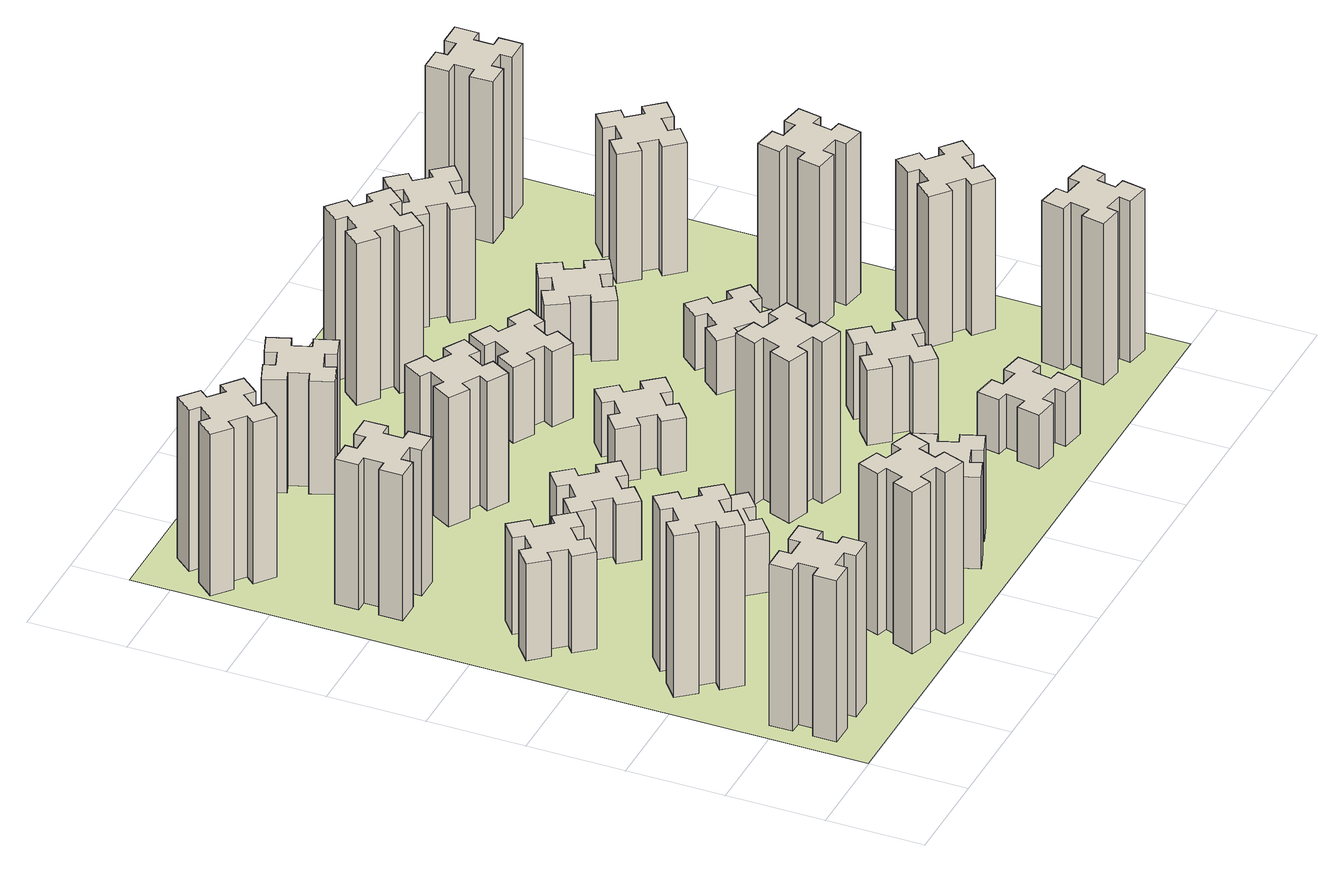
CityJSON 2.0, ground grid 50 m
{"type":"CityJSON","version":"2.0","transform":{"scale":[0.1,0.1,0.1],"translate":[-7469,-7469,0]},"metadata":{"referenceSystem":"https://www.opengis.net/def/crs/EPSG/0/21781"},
"CityObjects":{
"building1":{"type":"Building","attributes":{"class":"1000","function":"1000","usage":"1000","yearOfConstruction":2016,"roofType":"1000","measuredHeight":90,"storeysAboveGround":30,"storeysBelowGround":0},"geometry":[{"type":"Solid","lod":"1","boundaries":[[[[0,1,2,3,4,5,6,7,8,9,10,11,12,13,14,15,16,17,18,19]],[[17,16,20,21]],[[16,15,22,20]],[[15,14,23,22]],[[14,13,24,23]],[[13,12,25,24]],[[12,11,26,25]],[[11,10,27,26]],[[10,9,28,27]],[[9,8,29,28]],[[8,7,30,29]],[[7,6,31,30]],[[6,5,32,31]],[[5,4,33,32]],[[4,3,34,33]],[[3,2,35,34]],[[2,1,36,35]],[[1,0,37,36]],[[0,19,38,37]],[[19,18,39,38]],[[18,17,21,39]],[[24,25,26,27,28,29,30,31,32,33,34,35,36,37,38,39,21,20,22,23]]]]}]},
"building2":{"type":"Building","attributes":{"class":"1000","function":"1000","usage":"1000","yearOfConstruction":2016,"roofType":"1000","measuredHeight":90,"storeysAboveGround":30,"storeysBelowGround":0},"geometry":[{"type":"Solid","lod":"1","boundaries":[[[[40,41,42,43,44,45,46,47,48,49,50,51,52,53,54,55,56,57,58,59]],[[57,56,60,61]],[[56,55,62,60]],[[55,54,63,62]],[[54,53,64,63]],[[53,52,65,64]],[[52,51,66,65]],[[51,50,67,66]],[[50,49,68,67]],[[49,48,69,68]],[[48,47,70,69]],[[47,46,71,70]],[[46,45,72,71]],[[45,44,73,72]],[[44,43,74,73]],[[43,42,75,74]],[[42,41,76,75]],[[41,40,77,76]],[[40,59,78,77]],[[59,58,79,78]],[[58,57,61,79]],[[64,65,66,67,68,69,70,71,72,73,74,75,76,77,78,79,61,60,62,63]]]]}]},
"building3":{"type":"Building","attributes":{"class":"1000","function":"1000","usage":"1000","yearOfConstruction":2016,"roofType":"1000","measuredHeight":54,"storeysAboveGround":30,"storeysBelowGround":0},"geometry":[{"type":"Solid","lod":"1","boundaries":[[[[80,81,82,83,84,85,86,87,88,89,90,91,92,93,94,95,96,97,98,99]],[[97,96,100,101]],[[96,95,102,100]],[[95,94,103,102]],[[94,93,104,103]],[[93,92,105,104]],[[92,91,106,105]],[[91,90,107,106]],[[90,89,108,107]],[[89,88,109,108]],[[88,87,110,109]],[[87,86,111,110]],[[86,85,112,111]],[[85,84,113,112]],[[84,83,114,113]],[[83,82,115,114]],[[82,81,116,115]],[[81,80,117,116]],[[80,99,118,117]],[[99,98,119,118]],[[98,97,101,119]],[[104,105,106,107,108,109,110,111,112,113,114,115,116,117,118,119,101,100,102,103]]]]}]},
"building4":{"type":"Building","attributes":{"class":"1000","function":"1000","usage":"1000","yearOfConstruction":2016,"roofType":"1000","measuredHeight":81,"storeysAboveGround":30,"storeysBelowGround":0},"geometry":[{"type":"Solid","lod":"1","boundaries":[[[[120,121,122,123,124,125,126,127,128,129,130,131,132,133,134,135,136,137,138,139]],[[137,136,140,141]],[[136,135,142,140]],[[135,134,143,142]],[[134,133,144,143]],[[133,132,145,144]],[[132,131,146,145]],[[131,130,147,146]],[[130,129,148,147]],[[129,128,149,148]],[[128,127,150,149]],[[127,126,151,150]],[[126,125,152,151]],[[125,124,153,152]],[[124,123,154,153]],[[123,122,155,154]],[[122,121,156,155]],[[121,120,157,156]],[[120,139,158,157]],[[139,138,159,158]],[[138,137,141,159]],[[144,145,146,147,148,149,150,151,152,153,154,155,156,157,158,159,141,140,142,143]]]]}]},
"building5":{"type":"Building","attributes":{"class":"1000","function":"1000","usage":"1000","yearOfConstruction":2016,"roofType":"1000","measuredHeight":90,"storeysAboveGround":30,"storeysBelowGround":0},"geometry":[{"type":"Solid","lod":"1","boundaries":[[[[160,161,162,163,164,165,166,167,168,169,170,171,172,173,174,175,176,177,178,179]],[[177,176,180,181]],[[176,175,182,180]],[[175,174,183,182]],[[174,173,184,183]],[[173,172,185,184]],[[172,171,186,185]],[[171,170,187,186]],[[170,169,188,187]],[[169,168,189,188]],[[168,167,190,189]],[[167,166,191,190]],[[166,165,192,191]],[[165,164,193,192]],[[164,163,194,193]],[[163,162,195,194]],[[162,161,196,195]],[[161,160,197,196]],[[160,179,198,197]],[[179,178,199,198]],[[178,177,181,199]],[[184,185,186,187,188,189,190,191,192,193,194,195,196,197,198,199,181,180,182,183]]]]}]},
"building6":{"type":"Building","attributes":{"class":"1000","function":"1000","usage":"1000","yearOfConstruction":2016,"roofType":"1000","measuredHeight":90,"storeysAboveGround":30,"storeysBelowGround":0},"geometry":[{"type":"Solid","lod":"1","boundaries":[[[[200,201,202,203,204,205,206,207,208,209,210,211,212,213,214,215,216,217,218,219]],[[217,216,220,221]],[[216,215,222,220]],[[215,214,223,222]],[[214,213,224,223]],[[213,212,225,224]],[[212,211,226,225]],[[211,210,227,226]],[[210,209,228,227]],[[209,208,229,228]],[[208,207,230,229]],[[207,206,231,230]],[[206,205,232,231]],[[205,204,233,232]],[[204,203,234,233]],[[203,202,235,234]],[[202,201,236,235]],[[201,200,237,236]],[[200,219,238,237]],[[219,218,239,238]],[[218,217,221,239]],[[224,225,226,227,228,229,230,231,232,233,234,235,236,237,238,239,221,220,222,223]]]]}]},
"building7":{"type":"Building","attributes":{"class":"1000","function":"1000","usage":"1000","yearOfConstruction":2016,"roofType":"1000","measuredHeight":33,"storeysAboveGround":30,"storeysBelowGround":0},"geometry":[{"type":"Solid","lod":"1","boundaries":[[[[240,241,242,243,244,245,246,247,248,249,250,251,252,253,254,255,256,257,258,259]],[[257,256,260,261]],[[256,255,262,260]],[[255,254,263,262]],[[254,253,264,263]],[[253,252,265,264]],[[252,251,266,265]],[[251,250,267,266]],[[250,249,268,267]],[[249,248,269,268]],[[248,247,270,269]],[[247,246,271,270]],[[246,245,272,271]],[[245,244,273,272]],[[244,243,274,273]],[[243,242,275,274]],[[242,241,276,275]],[[241,240,277,276]],[[240,259,278,277]],[[259,258,279,278]],[[258,257,261,279]],[[264,265,266,267,268,269,270,271,272,273,274,275,276,277,278,279,261,260,262,263]]]]}]},
"building8":{"type":"Building","attributes":{"class":"1000","function":"1000","usage":"1000","yearOfConstruction":2016,"roofType":"1000","measuredHeight":33,"storeysAboveGround":30,"storeysBelowGround":0},"geometry":[{"type":"Solid","lod":"1","boundaries":[[[[280,281,282,283,284,285,286,287,288,289,290,291,292,293,294,295,296,297,298,299]],[[297,296,300,301]],[[296,295,302,300]],[[295,294,303,302]],[[294,293,304,303]],[[293,292,305,304]],[[292,291,306,305]],[[291,290,307,306]],[[290,289,308,307]],[[289,288,309,308]],[[288,287,310,309]],[[287,286,311,310]],[[286,285,312,311]],[[285,284,313,312]],[[284,283,314,313]],[[283,282,315,314]],[[282,281,316,315]],[[281,280,317,316]],[[280,299,318,317]],[[299,298,319,318]],[[298,297,301,319]],[[304,305,306,307,308,309,310,311,312,313,314,315,316,317,318,319,301,300,302,303]]]]}]},
"building9":{"type":"Building","attributes":{"class":"1000","function":"1000","usage":"1000","yearOfConstruction":2016,"roofType":"1000","measuredHeight":51,"storeysAboveGround":30,"storeysBelowGround":0},"geometry":[{"type":"Solid","lod":"1","boundaries":[[[[320,321,322,323,324,325,326,327,328,329,330,331,332,333,334,335,336,337,338,339]],[[337,336,340,341]],[[336,335,342,340]],[[335,334,343,342]],[[334,333,344,343]],[[333,332,345,344]],[[332,331,346,345]],[[331,330,347,346]],[[330,329,348,347]],[[329,328,349,348]],[[328,327,350,349]],[[327,326,351,350]],[[326,325,352,351]],[[325,324,353,352]],[[324,323,354,353]],[[323,322,355,354]],[[322,321,356,355]],[[321,320,357,356]],[[320,339,358,357]],[[339,338,359,358]],[[338,337,341,359]],[[344,345,346,347,348,349,350,351,352,353,354,355,356,357,358,359,341,340,342,343]]]]}]},
"building10":{"type":"Building","attributes":{"class":"1000","function":"1000","usage":"1000","yearOfConstruction":2016,"roofType":"1000","measuredHeight":72,"storeysAboveGround":30,"storeysBelowGround":0},"geometry":[{"type":"Solid","lod":"1","boundaries":[[[[360,361,362,363,364,365,366,367,368,369,370,371,372,373,374,375,376,377,378,379]],[[377,376,380,381]],[[376,375,382,380]],[[375,374,383,382]],[[374,373,384,383]],[[373,372,385,384]],[[372,371,386,385]],[[371,370,387,386]],[[370,369,388,387]],[[369,368,389,388]],[[368,367,390,389]],[[367,366,391,390]],[[366,365,392,391]],[[365,364,393,392]],[[364,363,394,393]],[[363,362,395,394]],[[362,361,396,395]],[[361,360,397,396]],[[360,379,398,397]],[[379,378,399,398]],[[378,377,381,399]],[[384,385,386,387,388,389,390,391,392,393,394,395,396,397,398,399,381,380,382,383]]]]}]},
"building11":{"type":"Building","attributes":{"class":"1000","function":"1000","usage":"1000","yearOfConstruction":2016,"roofType":"1000","measuredHeight":63,"storeysAboveGround":30,"storeysBelowGround":0},"geometry":[{"type":"Solid","lod":"1","boundaries":[[[[400,401,402,403,404,405,406,407,408,409,410,411,412,413,414,415,416,417,418,419]],[[417,416,420,421]],[[416,415,422,420]],[[415,414,423,422]],[[414,413,424,423]],[[413,412,425,424]],[[412,411,426,425]],[[411,410,427,426]],[[410,409,428,427]],[[409,408,429,428]],[[408,407,430,429]],[[407,406,431,430]],[[406,405,432,431]],[[405,404,433,432]],[[404,403,434,433]],[[403,402,435,434]],[[402,401,436,435]],[[401,400,437,436]],[[400,419,438,437]],[[419,418,439,438]],[[418,417,421,439]],[[424,425,426,427,428,429,430,431,432,433,434,435,436,437,438,439,421,420,422,423]]]]}]},
"building12":{"type":"Building","attributes":{"class":"1000","function":"1000","usage":"1000","yearOfConstruction":2016,"roofType":"1000","measuredHeight":90,"storeysAboveGround":30,"storeysBelowGround":0},"geometry":[{"type":"Solid","lod":"1","boundaries":[[[[440,441,442,443,444,445,446,447,448,449,450,451,452,453,454,455,456,457,458,459]],[[457,456,460,461]],[[456,455,462,460]],[[455,454,463,462]],[[454,453,464,463]],[[453,452,465,464]],[[452,451,466,465]],[[451,450,467,466]],[[450,449,468,467]],[[449,448,469,468]],[[448,447,470,469]],[[447,446,471,470]],[[446,445,472,471]],[[445,444,473,472]],[[444,443,474,473]],[[443,442,475,474]],[[442,441,476,475]],[[441,440,477,476]],[[440,459,478,477]],[[459,458,479,478]],[[458,457,461,479]],[[464,465,466,467,468,469,470,471,472,473,474,475,476,477,478,479,461,460,462,463]]]]}]},
"building13":{"type":"Building","attributes":{"class":"1000","function":"1000","usage":"1000","yearOfConstruction":2016,"roofType":"1000","measuredHeight":30,"storeysAboveGround":30,"storeysBelowGround":0},"geometry":[{"type":"Solid","lod":"1","boundaries":[[[[480,481,482,483,484,485,486,487,488,489,490,491,492,493,494,495,496,497,498,499]],[[497,496,500,501]],[[496,495,502,500]],[[495,494,503,502]],[[494,493,504,503]],[[493,492,505,504]],[[492,491,506,505]],[[491,490,507,506]],[[490,489,508,507]],[[489,488,509,508]],[[488,487,510,509]],[[487,486,511,510]],[[486,485,512,511]],[[485,484,513,512]],[[484,483,514,513]],[[483,482,515,514]],[[482,481,516,515]],[[481,480,517,516]],[[480,499,518,517]],[[499,498,519,518]],[[498,497,501,519]],[[504,505,506,507,508,509,510,511,512,513,514,515,516,517,518,519,501,500,502,503]]]]}]},
"building14":{"type":"Building","attributes":{"class":"1000","function":"1000","usage":"1000","yearOfConstruction":2016,"roofType":"1000","measuredHeight":42,"storeysAboveGround":30,"storeysBelowGround":0},"geometry":[{"type":"Solid","lod":"1","boundaries":[[[[520,521,522,523,524,525,526,527,528,529,530,531,532,533,534,535,536,537,538,539]],[[537,536,540,541]],[[536,535,542,540]],[[535,534,543,542]],[[534,533,544,543]],[[533,532,545,544]],[[532,531,546,545]],[[531,530,547,546]],[[530,529,548,547]],[[529,528,549,548]],[[528,527,550,549]],[[527,526,551,550]],[[526,525,552,551]],[[525,524,553,552]],[[524,523,554,553]],[[523,522,555,554]],[[522,521,556,555]],[[521,520,557,556]],[[520,539,558,557]],[[539,538,559,558]],[[538,537,541,559]],[[544,545,546,547,548,549,550,551,552,553,554,555,556,557,558,559,541,540,542,543]]]]}]},
"building15":{"type":"Building","attributes":{"class":"1000","function":"1000","usage":"1000","yearOfConstruction":2016,"roofType":"1000","measuredHeight":30,"storeysAboveGround":30,"storeysBelowGround":0},"geometry":[{"type":"Solid","lod":"1","boundaries":[[[[560,561,562,563,564,565,566,567,568,569,570,571,572,573,574,575,576,577,578,579]],[[577,576,580,581]],[[576,575,582,580]],[[575,574,583,582]],[[574,573,584,583]],[[573,572,585,584]],[[572,571,586,585]],[[571,570,587,586]],[[570,569,588,587]],[[569,568,589,588]],[[568,567,590,589]],[[567,566,591,590]],[[566,565,592,591]],[[565,564,593,592]],[[564,563,594,593]],[[563,562,595,594]],[[562,561,596,595]],[[561,560,597,596]],[[560,579,598,597]],[[579,578,599,598]],[[578,577,581,599]],[[584,585,586,587,588,589,590,591,592,593,594,595,596,597,598,599,581,580,582,583]]]]}]},
"building16":{"type":"Building","attributes":{"class":"1000","function":"1000","usage":"1000","yearOfConstruction":2016,"roofType":"1000","measuredHeight":42,"storeysAboveGround":30,"storeysBelowGround":0},"geometry":[{"type":"Solid","lod":"1","boundaries":[[[[600,601,602,603,604,605,606,607,608,609,610,611,612,613,614,615,616,617,618,619]],[[617,616,620,621]],[[616,615,622,620]],[[615,614,623,622]],[[614,613,624,623]],[[613,612,625,624]],[[612,611,626,625]],[[611,610,627,626]],[[610,609,628,627]],[[609,608,629,628]],[[608,607,630,629]],[[607,606,631,630]],[[606,605,632,631]],[[605,604,633,632]],[[604,603,634,633]],[[603,602,635,634]],[[602,601,636,635]],[[601,600,637,636]],[[600,619,638,637]],[[619,618,639,638]],[[618,617,621,639]],[[624,625,626,627,628,629,630,631,632,633,634,635,636,637,638,639,621,620,622,623]]]]}]},
"building17":{"type":"Building","attributes":{"class":"1000","function":"1000","usage":"1000","yearOfConstruction":2016,"roofType":"1000","measuredHeight":90,"storeysAboveGround":30,"storeysBelowGround":0},"geometry":[{"type":"Solid","lod":"1","boundaries":[[[[640,641,642,643,644,645,646,647,648,649,650,651,652,653,654,655,656,657,658,659]],[[657,656,660,661]],[[656,655,662,660]],[[655,654,663,662]],[[654,653,664,663]],[[653,652,665,664]],[[652,651,666,665]],[[651,650,667,666]],[[650,649,668,667]],[[649,648,669,668]],[[648,647,670,669]],[[647,646,671,670]],[[646,645,672,671]],[[645,644,673,672]],[[644,643,674,673]],[[643,642,675,674]],[[642,641,676,675]],[[641,640,677,676]],[[640,659,678,677]],[[659,658,679,678]],[[658,657,661,679]],[[664,665,666,667,668,669,670,671,672,673,674,675,676,677,678,679,661,660,662,663]]]]}]},
"building18":{"type":"Building","attributes":{"class":"1000","function":"1000","usage":"1000","yearOfConstruction":2016,"roofType":"1000","measuredHeight":30,"storeysAboveGround":30,"storeysBelowGround":0},"geometry":[{"type":"Solid","lod":"1","boundaries":[[[[680,681,682,683,684,685,686,687,688,689,690,691,692,693,694,695,696,697,698,699]],[[697,696,700,701]],[[696,695,702,700]],[[695,694,703,702]],[[694,693,704,703]],[[693,692,705,704]],[[692,691,706,705]],[[691,690,707,706]],[[690,689,708,707]],[[689,688,709,708]],[[688,687,710,709]],[[687,686,711,710]],[[686,685,712,711]],[[685,684,713,712]],[[684,683,714,713]],[[683,682,715,714]],[[682,681,716,715]],[[681,680,717,716]],[[680,699,718,717]],[[699,698,719,718]],[[698,697,701,719]],[[704,705,706,707,708,709,710,711,712,713,714,715,716,717,718,719,701,700,702,703]]]]}]},
"building19":{"type":"Building","attributes":{"class":"1000","function":"1000","usage":"1000","yearOfConstruction":2016,"roofType":"1000","measuredHeight":33,"storeysAboveGround":30,"storeysBelowGround":0},"geometry":[{"type":"Solid","lod":"1","boundaries":[[[[720,721,722,723,724,725,726,727,728,729,730,731,732,733,734,735,736,737,738,739]],[[737,736,740,741]],[[736,735,742,740]],[[735,734,743,742]],[[734,733,744,743]],[[733,732,745,744]],[[732,731,746,745]],[[731,730,747,746]],[[730,729,748,747]],[[729,728,749,748]],[[728,727,750,749]],[[727,726,751,750]],[[726,725,752,751]],[[725,724,753,752]],[[724,723,754,753]],[[723,722,755,754]],[[722,721,756,755]],[[721,720,757,756]],[[720,739,758,757]],[[739,738,759,758]],[[738,737,741,759]],[[744,745,746,747,748,749,750,751,752,753,754,755,756,757,758,759,741,740,742,743]]]]}]},
"building20":{"type":"Building","attributes":{"class":"1000","function":"1000","usage":"1000","yearOfConstruction":2016,"roofType":"1000","measuredHeight":90,"storeysAboveGround":30,"storeysBelowGround":0},"geometry":[{"type":"Solid","lod":"1","boundaries":[[[[760,761,762,763,764,765,766,767,768,769,770,771,772,773,774,775,776,777,778,779]],[[777,776,780,781]],[[776,775,782,780]],[[775,774,783,782]],[[774,773,784,783]],[[773,772,785,784]],[[772,771,786,785]],[[771,770,787,786]],[[770,769,788,787]],[[769,768,789,788]],[[768,767,790,789]],[[767,766,791,790]],[[766,765,792,791]],[[765,764,793,792]],[[764,763,794,793]],[[763,762,795,794]],[[762,761,796,795]],[[761,760,797,796]],[[760,779,798,797]],[[779,778,799,798]],[[778,777,781,799]],[[784,785,786,787,788,789,790,791,792,793,794,795,796,797,798,799,781,780,782,783]]]]}]},
"building21":{"type":"Building","attributes":{"class":"1000","function":"1000","usage":"1000","yearOfConstruction":2016,"roofType":"1000","measuredHeight":63,"storeysAboveGround":30,"storeysBelowGround":0},"geometry":[{"type":"Solid","lod":"1","boundaries":[[[[800,801,802,803,804,805,806,807,808,809,810,811,812,813,814,815,816,817,818,819]],[[817,816,820,821]],[[816,815,822,820]],[[815,814,823,822]],[[814,813,824,823]],[[813,812,825,824]],[[812,811,826,825]],[[811,810,827,826]],[[810,809,828,827]],[[809,808,829,828]],[[808,807,830,829]],[[807,806,831,830]],[[806,805,832,831]],[[805,804,833,832]],[[804,803,834,833]],[[803,802,835,834]],[[802,801,836,835]],[[801,800,837,836]],[[800,819,838,837]],[[819,818,839,838]],[[818,817,821,839]],[[824,825,826,827,828,829,830,831,832,833,834,835,836,837,838,839,821,820,822,823]]]]}]},
"building22":{"type":"Building","attributes":{"class":"1000","function":"1000","usage":"1000","yearOfConstruction":2016,"roofType":"1000","measuredHeight":84,"storeysAboveGround":30,"storeysBelowGround":0},"geometry":[{"type":"Solid","lod":"1","boundaries":[[[[840,841,842,843,844,845,846,847,848,849,850,851,852,853,854,855,856,857,858,859]],[[857,856,860,861]],[[856,855,862,860]],[[855,854,863,862]],[[854,853,864,863]],[[853,852,865,864]],[[852,851,866,865]],[[851,850,867,866]],[[850,849,868,867]],[[849,848,869,868]],[[848,847,870,869]],[[847,846,871,870]],[[846,845,872,871]],[[845,844,873,872]],[[844,843,874,873]],[[843,842,875,874]],[[842,841,876,875]],[[841,840,877,876]],[[840,859,878,877]],[[859,858,879,878]],[[858,857,861,879]],[[864,865,866,867,868,869,870,871,872,873,874,875,876,877,878,879,861,860,862,863]]]]}]},
"building23":{"type":"Building","attributes":{"class":"1000","function":"1000","usage":"1000","yearOfConstruction":2016,"roofType":"1000","measuredHeight":90,"storeysAboveGround":30,"storeysBelowGround":0},"geometry":[{"type":"Solid","lod":"1","boundaries":[[[[880,881,882,883,884,885,886,887,888,889,890,891,892,893,894,895,896,897,898,899]],[[897,896,900,901]],[[896,895,902,900]],[[895,894,903,902]],[[894,893,904,903]],[[893,892,905,904]],[[892,891,906,905]],[[891,890,907,906]],[[890,889,908,907]],[[889,888,909,908]],[[888,887,910,909]],[[887,886,911,910]],[[886,885,912,911]],[[885,884,913,912]],[[884,883,914,913]],[[883,882,915,914]],[[882,881,916,915]],[[881,880,917,916]],[[880,899,918,917]],[[899,898,919,918]],[[898,897,901,919]],[[904,905,906,907,908,909,910,911,912,913,914,915,916,917,918,919,901,900,902,903]]]]}]},
"building24":{"type":"Building","attributes":{"class":"1000","function":"1000","usage":"1000","yearOfConstruction":2016,"roofType":"1000","measuredHeight":72,"storeysAboveGround":30,"storeysBelowGround":0},"geometry":[{"type":"Solid","lod":"1","boundaries":[[[[920,921,922,923,924,925,926,927,928,929,930,931,932,933,934,935,936,937,938,939]],[[937,936,940,941]],[[936,935,942,940]],[[935,934,943,942]],[[934,933,944,943]],[[933,932,945,944]],[[932,931,946,945]],[[931,930,947,946]],[[930,929,948,947]],[[929,928,949,948]],[[928,927,950,949]],[[927,926,951,950]],[[926,925,952,951]],[[925,924,953,952]],[[924,923,954,953]],[[923,922,955,954]],[[922,921,956,955]],[[921,920,957,956]],[[920,939,958,957]],[[939,938,959,958]],[[938,937,941,959]],[[944,945,946,947,948,949,950,951,952,953,954,955,956,957,958,959,941,940,942,943]]]]}]},
"building25":{"type":"Building","attributes":{"class":"1000","function":"1000","usage":"1000","yearOfConstruction":2016,"roofType":"1000","measuredHeight":90,"storeysAboveGround":30,"storeysBelowGround":0},"geometry":[{"type":"Solid","lod":"1","boundaries":[[[[960,961,962,963,964,965,966,967,968,969,970,971,972,973,974,975,976,977,978,979]],[[977,976,980,981]],[[976,975,982,980]],[[975,974,983,982]],[[974,973,984,983]],[[973,972,985,984]],[[972,971,986,985]],[[971,970,987,986]],[[970,969,988,987]],[[969,968,989,988]],[[968,967,990,989]],[[967,966,991,990]],[[966,965,992,991]],[[965,964,993,992]],[[964,963,994,993]],[[963,962,995,994]],[[962,961,996,995]],[[961,960,997,996]],[[960,979,998,997]],[[979,978,999,998]],[[978,977,981,999]],[[984,985,986,987,988,989,990,991,992,993,994,995,996,997,998,999,981,980,982,983]]]]}]},
"landuse1":{"type":"LandUse","attributes":{"name":"plot1","function":"1010"},"geometry":[{"type":"MultiSurface","lod":"1","boundaries":[[[1000,1001,1002,1003]]]}]}
},
"vertices":[
[165,425,0],[165,325,0],[105,325,0],[105,205,0],[225,205,0],[225,265,0],[325,265,0],[325,205,0],[445,205,0],[445,325,0],[385,325,0],[385,425,0],[445,425,0],[445,545,0],[325,545,0],[325,485,0],[225,485,0],[225,545,0],[105,545,0],[105,425,0],[225,485,900],[225,545,900],[325,485,900],[325,545,900],[445,545,900],[445,425,900],[385,425,900],[385,325,900],[445,325,900],[445,205,900],[325,205,900],[325,265,900],[225,265,900],[225,205,900],[105,205,900],[105,325,900],[165,325,900],[165,425,900],[105,425,900],[105,545,900],
[492,1048,0],[427,1124,0],[473,1163,0],[396,1255,0],[304,1178,0],[343,1132,0],[266,1067,0],[228,1113,0],[136,1036,0],[213,944,0],[259,983,0],[323,906,0],[277,868,0],[354,776,0],[446,853,0],[408,899,0],[484,963,0],[523,917,0],[615,994,0],[538,1086,0],[484,963,900],[523,917,900],[408,899,900],[446,853,900],[354,776,900],[277,868,900],[323,906,900],[259,983,900],[213,944,900],[136,1036,900],[228,1113,900],[266,1067,900],[343,1132,900],[304,1178,900],[396,1255,900],[473,1163,900],[427,1124,900],[492,1048,900],[538,1086,900],[615,994,900],
[492,1788,0],[427,1864,0],[473,1903,0],[396,1995,0],[304,1918,0],[343,1872,0],[266,1807,0],[228,1853,0],[136,1776,0],[213,1684,0],[259,1723,0],[323,1646,0],[277,1608,0],[354,1516,0],[446,1593,0],[408,1639,0],[484,1703,0],[523,1657,0],[615,1734,0],[538,1826,0],[484,1703,540],[523,1657,540],[408,1639,540],[446,1593,540],[354,1516,540],[277,1608,540],[323,1646,540],[259,1723,540],[213,1684,540],[136,1776,540],[228,1853,540],[266,1807,540],[343,1872,540],[304,1918,540],[396,1995,540],[473,1903,540],[427,1864,540],[492,1788,540],[538,1826,540],[615,1734,540],
[485,2545,0],[485,2645,0],[545,2645,0],[545,2765,0],[425,2765,0],[425,2705,0],[325,2705,0],[325,2765,0],[205,2765,0],[205,2645,0],[265,2645,0],[265,2545,0],[205,2545,0],[205,2425,0],[325,2425,0],[325,2485,0],[425,2485,0],[425,2425,0],[545,2425,0],[545,2545,0],[425,2485,810],[425,2425,810],[325,2485,810],[325,2425,810],[205,2425,810],[205,2545,810],[265,2545,810],[265,2645,810],[205,2645,810],[205,2765,810],[325,2765,810],[325,2705,810],[425,2705,810],[425,2765,810],[545,2765,810],[545,2645,810],[485,2645,810],[485,2545,810],[545,2545,810],[545,2425,810],
[1029,360,0],[995,266,0],[939,287,0],[897,174,0],[1010,133,0],[1031,189,0],[1125,155,0],[1104,99,0],[1217,57,0],[1258,170,0],[1202,191,0],[1236,285,0],[1292,264,0],[1333,377,0],[1220,418,0],[1200,362,0],[1106,396,0],[1127,452,0],[1014,493,0],[973,380,0],[1106,396,900],[1127,452,900],[1200,362,900],[1220,418,900],[1333,377,900],[1292,264,900],[1236,285,900],[1202,191,900],[1258,170,900],[1217,57,900],[1104,99,900],[1125,155,900],[1031,189,900],[1010,133,900],[897,174,900],[939,287,900],[995,266,900],[1029,360,900],[973,380,900],[1014,493,900],
[384,3387,0],[308,3452,0],[346,3498,0],[254,3575,0],[177,3483,0],[223,3444,0],[159,3368,0],[113,3406,0],[36,3314,0],[128,3237,0],[166,3283,0],[243,3219,0],[204,3173,0],[296,3096,0],[373,3188,0],[327,3226,0],[392,3303,0],[438,3264,0],[515,3356,0],[423,3433,0],[392,3303,900],[438,3264,900],[327,3226,900],[373,3188,900],[296,3096,900],[204,3173,900],[243,3219,900],[166,3283,900],[128,3237,900],[36,3314,900],[113,3406,900],[159,3368,900],[223,3444,900],[177,3483,900],[254,3575,900],[346,3498,900],[308,3452,900],[384,3387,900],[423,3433,900],[515,3356,900],
[1083,1332,0],[1006,1267,0],[968,1313,0],[876,1236,0],[953,1144,0],[999,1183,0],[1063,1106,0],[1017,1068,0],[1094,976,0],[1186,1053,0],[1148,1099,0],[1224,1163,0],[1263,1117,0],[1355,1194,0],[1278,1286,0],[1232,1248,0],[1167,1324,0],[1213,1363,0],[1136,1455,0],[1044,1378,0],[1167,1324,330],[1213,1363,330],[1232,1248,330],[1278,1286,330],[1355,1194,330],[1263,1117,330],[1224,1163,330],[1148,1099,330],[1186,1053,330],[1094,976,330],[1017,1068,330],[1063,1106,330],[999,1183,330],[953,1144,330],[876,1236,330],[968,1313,330],[1006,1267,330],[1083,1332,330],[1044,1378,330],[1136,1455,330],
[1083,1972,0],[1006,1907,0],[968,1953,0],[876,1876,0],[953,1784,0],[999,1823,0],[1063,1746,0],[1017,1708,0],[1094,1616,0],[1186,1693,0],[1148,1739,0],[1224,1803,0],[1263,1757,0],[1355,1834,0],[1278,1926,0],[1232,1888,0],[1167,1964,0],[1213,2003,0],[1136,2095,0],[1044,2018,0],[1167,1964,330],[1213,2003,330],[1232,1888,330],[1278,1926,330],[1355,1834,330],[1263,1757,330],[1224,1803,330],[1148,1739,330],[1186,1693,330],[1094,1616,330],[1017,1708,330],[1063,1746,330],[999,1823,330],[953,1784,330],[876,1876,330],[968,1953,330],[1006,1907,330],[1083,1972,330],[1044,2018,330],[1136,2095,330],
[1765,496,0],[1671,462,0],[1650,518,0],[1537,477,0],[1579,364,0],[1635,385,0],[1669,291,0],[1613,270,0],[1654,157,0],[1767,199,0],[1746,255,0],[1840,289,0],[1860,233,0],[1973,274,0],[1932,387,0],[1876,366,0],[1842,460,0],[1898,480,0],[1857,593,0],[1744,552,0],[1842,460,510],[1898,480,510],[1876,366,510],[1932,387,510],[1973,274,510],[1860,233,510],[1840,289,510],[1746,255,510],[1767,199,510],[1654,157,510],[1613,270,510],[1669,291,510],[1635,385,510],[1579,364,510],[1537,477,510],[1650,518,510],[1671,462,510],[1765,496,510],[1744,552,510],[1857,593,510],
[1314,2666,0],[1227,2716,0],[1257,2768,0],[1153,2828,0],[1093,2724,0],[1145,2694,0],[1095,2607,0],[1043,2637,0],[983,2533,0],[1087,2473,0],[1117,2525,0],[1204,2475,0],[1174,2423,0],[1278,2363,0],[1338,2467,0],[1286,2497,0],[1336,2584,0],[1388,2554,0],[1448,2658,0],[1344,2718,0],[1336,2584,720],[1388,2554,720],[1286,2497,720],[1338,2467,720],[1278,2363,720],[1174,2423,720],[1204,2475,720],[1117,2525,720],[1087,2473,720],[983,2533,720],[1043,2637,720],[1095,2607,720],[1145,2694,720],[1093,2724,720],[1153,2828,720],[1257,2768,720],[1227,2716,720],[1314,2666,720],[1344,2718,720],[1448,2658,720],
[1125,3456,0],[1031,3422,0],[1010,3478,0],[897,3437,0],[939,3324,0],[995,3345,0],[1029,3251,0],[973,3230,0],[1014,3117,0],[1127,3159,0],[1106,3215,0],[1200,3249,0],[1220,3193,0],[1333,3234,0],[1292,3347,0],[1236,3326,0],[1202,3420,0],[1258,3440,0],[1217,3553,0],[1104,3512,0],[1202,3420,630],[1258,3440,630],[1236,3326,630],[1292,3347,630],[1333,3234,630],[1220,3193,630],[1200,3249,630],[1106,3215,630],[1127,3159,630],[1014,3117,630],[973,3230,630],[1029,3251,630],[995,3345,630],[939,3324,630],[897,3437,630],[1010,3478,630],[1031,3422,630],[1125,3456,630],[1104,3512,630],[1217,3553,630],
[1769,1300,0],[1735,1206,0],[1679,1227,0],[1637,1114,0],[1750,1073,0],[1771,1129,0],[1865,1095,0],[1844,1039,0],[1957,997,0],[1998,1110,0],[1942,1131,0],[1976,1225,0],[2032,1204,0],[2073,1317,0],[1960,1358,0],[1940,1302,0],[1846,1336,0],[1867,1392,0],[1754,1433,0],[1713,1320,0],[1846,1336,900],[1867,1392,900],[1940,1302,900],[1960,1358,900],[2073,1317,900],[2032,1204,900],[1976,1225,900],[1942,1131,900],[1998,1110,900],[1957,997,900],[1844,1039,900],[1865,1095,900],[1771,1129,900],[1750,1073,900],[1637,1114,900],[1679,1227,900],[1735,1206,900],[1769,1300,900],[1713,1320,900],[1754,1433,900],
[1972,1988,0],[1907,2064,0],[1953,2103,0],[1876,2195,0],[1784,2118,0],[1823,2072,0],[1746,2007,0],[1708,2053,0],[1616,1976,0],[1693,1884,0],[1739,1923,0],[1803,1846,0],[1757,1808,0],[1834,1716,0],[1926,1793,0],[1888,1839,0],[1964,1903,0],[2003,1857,0],[2095,1934,0],[2018,2026,0],[1964,1903,300],[2003,1857,300],[1888,1839,300],[1926,1793,300],[1834,1716,300],[1757,1808,300],[1803,1846,300],[1739,1923,300],[1693,1884,300],[1616,1976,300],[1708,2053,300],[1746,2007,300],[1823,2072,300],[1784,2118,300],[1876,2195,300],[1953,2103,300],[1907,2064,300],[1972,1988,300],[2018,2026,300],[2095,1934,300],
[1885,2694,0],[1835,2607,0],[1783,2637,0],[1723,2533,0],[1827,2473,0],[1857,2525,0],[1944,2475,0],[1914,2423,0],[2018,2363,0],[2078,2467,0],[2026,2497,0],[2076,2584,0],[2128,2554,0],[2188,2658,0],[2084,2718,0],[2054,2666,0],[1967,2716,0],[1997,2768,0],[1893,2828,0],[1833,2724,0],[1967,2716,420],[1997,2768,420],[2054,2666,420],[2084,2718,420],[2188,2658,420],[2128,2554,420],[2076,2584,420],[2026,2497,420],[2078,2467,420],[2018,2363,420],[1914,2423,420],[1944,2475,420],[1857,2525,420],[1827,2473,420],[1723,2533,420],[1783,2637,420],[1835,2607,420],[1885,2694,420],[1833,2724,420],[1893,2828,420],
[2596,444,0],[2578,345,0],[2519,356,0],[2498,237,0],[2617,217,0],[2627,276,0],[2725,258,0],[2715,199,0],[2833,178,0],[2854,297,0],[2795,307,0],[2812,405,0],[2871,395,0],[2892,513,0],[2774,534,0],[2764,475,0],[2665,492,0],[2676,551,0],[2557,572,0],[2537,454,0],[2665,492,300],[2676,551,300],[2764,475,300],[2774,534,300],[2892,513,300],[2871,395,300],[2812,405,300],[2795,307,300],[2854,297,300],[2833,178,300],[2715,199,300],[2725,258,300],[2627,276,300],[2617,217,300],[2498,237,300],[2519,356,300],[2578,345,300],[2596,444,300],[2537,454,300],[2557,572,300],
[2563,1132,0],[2486,1067,0],[2448,1113,0],[2356,1036,0],[2433,944,0],[2479,983,0],[2543,906,0],[2497,868,0],[2574,776,0],[2666,853,0],[2628,899,0],[2704,963,0],[2743,917,0],[2835,994,0],[2758,1086,0],[2712,1048,0],[2647,1124,0],[2693,1163,0],[2616,1255,0],[2524,1178,0],[2647,1124,420],[2693,1163,420],[2712,1048,420],[2758,1086,420],[2835,994,420],[2743,917,420],[2704,963,420],[2628,899,420],[2666,853,420],[2574,776,420],[2497,868,420],[2543,906,420],[2479,983,420],[2433,944,420],[2356,1036,420],[2448,1113,420],[2486,1067,420],[2563,1132,420],[2524,1178,420],[2616,1255,420],
[1846,3283,0],[1923,3219,0],[1884,3173,0],[1976,3096,0],[2053,3188,0],[2007,3226,0],[2072,3303,0],[2118,3264,0],[2195,3356,0],[2103,3433,0],[2064,3387,0],[1988,3452,0],[2026,3498,0],[1934,3575,0],[1857,3483,0],[1903,3444,0],[1839,3368,0],[1793,3406,0],[1716,3314,0],[1808,3237,0],[1839,3368,900],[1793,3406,900],[1903,3444,900],[1857,3483,900],[1934,3575,900],[2026,3498,900],[1988,3452,900],[2064,3387,900],[2103,3433,900],[2195,3356,900],[2118,3264,900],[2072,3303,900],[2007,3226,900],[2053,3188,900],[1976,3096,900],[1884,3173,900],[1923,3219,900],[1846,3283,900],[1808,3237,900],[1716,3314,900],
[2804,1907,0],[2728,1972,0],[2766,2018,0],[2674,2095,0],[2597,2003,0],[2643,1964,0],[2579,1888,0],[2533,1926,0],[2456,1834,0],[2548,1757,0],[2586,1803,0],[2663,1739,0],[2624,1693,0],[2716,1616,0],[2793,1708,0],[2747,1746,0],[2812,1823,0],[2858,1784,0],[2935,1876,0],[2843,1953,0],[2812,1823,300],[2858,1784,300],[2747,1746,300],[2793,1708,300],[2716,1616,300],[2624,1693,300],[2663,1739,300],[2586,1803,300],[2548,1757,300],[2456,1834,300],[2533,1926,300],[2579,1888,300],[2643,1964,300],[2597,2003,300],[2674,2095,300],[2766,2018,300],[2728,1972,300],[2804,1907,300],[2843,1953,300],[2935,1876,300],
[2475,2584,0],[2525,2497,0],[2473,2467,0],[2533,2363,0],[2637,2423,0],[2607,2475,0],[2694,2525,0],[2724,2473,0],[2828,2533,0],[2768,2637,0],[2716,2607,0],[2666,2694,0],[2718,2724,0],[2658,2828,0],[2554,2768,0],[2584,2716,0],[2497,2666,0],[2467,2718,0],[2363,2658,0],[2423,2554,0],[2497,2666,330],[2467,2718,330],[2584,2716,330],[2554,2768,330],[2658,2828,330],[2718,2724,330],[2666,2694,330],[2716,2607,330],[2768,2637,330],[2828,2533,330],[2724,2473,330],[2694,2525,330],[2607,2475,330],[2637,2423,330],[2533,2363,330],[2473,2467,330],[2525,2497,330],[2475,2584,330],[2423,2554,330],[2363,2658,330],
[3504,475,0],[3405,492,0],[3416,551,0],[3297,572,0],[3277,454,0],[3336,444,0],[3318,345,0],[3259,356,0],[3238,237,0],[3357,217,0],[3367,276,0],[3465,258,0],[3455,199,0],[3573,178,0],[3594,297,0],[3535,307,0],[3552,405,0],[3611,395,0],[3632,513,0],[3514,534,0],[3552,405,900],[3611,395,900],[3535,307,900],[3594,297,900],[3573,178,900],[3455,199,900],[3465,258,900],[3367,276,900],[3357,217,900],[3238,237,900],[3259,356,900],[3318,345,900],[3336,444,900],[3277,454,900],[3297,572,900],[3416,551,900],[3405,492,900],[3504,475,900],[3514,534,900],[3632,513,900],
[2712,3368,0],[2647,3444,0],[2693,3483,0],[2616,3575,0],[2524,3498,0],[2563,3452,0],[2486,3387,0],[2448,3433,0],[2356,3356,0],[2433,3264,0],[2479,3303,0],[2543,3226,0],[2497,3188,0],[2574,3096,0],[2666,3173,0],[2628,3219,0],[2704,3283,0],[2743,3237,0],[2835,3314,0],[2758,3406,0],[2704,3283,630],[2743,3237,630],[2628,3219,630],[2666,3173,630],[2574,3096,630],[2497,3188,630],[2543,3226,630],[2479,3303,630],[2433,3264,630],[2356,3356,630],[2448,3433,630],[2486,3387,630],[2563,3452,630],[2524,3498,630],[2616,3575,630],[2693,3483,630],[2647,3444,630],[2712,3368,630],[2758,3406,630],[2835,3314,630],
[3487,1006,0],[3552,1083,0],[3598,1044,0],[3675,1136,0],[3583,1213,0],[3544,1167,0],[3468,1232,0],[3506,1278,0],[3414,1355,0],[3337,1263,0],[3383,1224,0],[3319,1148,0],[3273,1186,0],[3196,1094,0],[3288,1017,0],[3326,1063,0],[3403,999,0],[3364,953,0],[3456,876,0],[3533,968,0],[3403,999,840],[3364,953,840],[3326,1063,840],[3288,1017,840],[3196,1094,840],[3273,1186,840],[3319,1148,840],[3383,1224,840],[3337,1263,840],[3414,1355,840],[3506,1278,840],[3468,1232,840],[3544,1167,840],[3583,1213,840],[3675,1136,840],[3598,1044,840],[3552,1083,840],[3487,1006,840],[3533,968,840],[3456,876,840],
[3267,1656,0],[3365,1638,0],[3355,1579,0],[3473,1558,0],[3494,1677,0],[3435,1687,0],[3452,1785,0],[3511,1775,0],[3532,1893,0],[3414,1914,0],[3404,1855,0],[3305,1872,0],[3316,1931,0],[3197,1952,0],[3177,1834,0],[3236,1824,0],[3218,1725,0],[3159,1736,0],[3138,1617,0],[3257,1597,0],[3218,1725,900],[3159,1736,900],[3236,1824,900],[3177,1834,900],[3197,1952,900],[3316,1931,900],[3305,1872,900],[3404,1855,900],[3414,1914,900],[3532,1893,900],[3511,1775,900],[3452,1785,900],[3435,1687,900],[3494,1677,900],[3473,1558,900],[3355,1579,900],[3365,1638,900],[3267,1656,900],[3257,1597,900],[3138,1617,900],
[3219,2563,0],[3283,2486,0],[3237,2448,0],[3314,2356,0],[3406,2433,0],[3368,2479,0],[3444,2543,0],[3483,2497,0],[3575,2574,0],[3498,2666,0],[3452,2628,0],[3387,2704,0],[3433,2743,0],[3356,2835,0],[3264,2758,0],[3303,2712,0],[3226,2647,0],[3188,2693,0],[3096,2616,0],[3173,2524,0],[3226,2647,720],[3188,2693,720],[3303,2712,720],[3264,2758,720],[3356,2835,720],[3433,2743,720],[3387,2704,720],[3452,2628,720],[3498,2666,720],[3575,2574,720],[3483,2497,720],[3444,2543,720],[3368,2479,720],[3406,2433,720],[3314,2356,720],[3237,2448,720],[3283,2486,720],[3219,2563,720],[3173,2524,720],[3096,2616,720],
[3285,3325,0],[3385,3325,0],[3385,3265,0],[3505,3265,0],[3505,3385,0],[3445,3385,0],[3445,3485,0],[3505,3485,0],[3505,3605,0],[3385,3605,0],[3385,3545,0],[3285,3545,0],[3285,3605,0],[3165,3605,0],[3165,3485,0],[3225,3485,0],[3225,3385,0],[3165,3385,0],[3165,3265,0],[3285,3265,0],[3225,3385,900],[3165,3385,900],[3225,3485,900],[3165,3485,900],[3165,3605,900],[3285,3605,900],[3285,3545,900],[3385,3545,900],[3385,3605,900],[3505,3605,900],[3505,3485,900],[3445,3485,900],[3445,3385,900],[3505,3385,900],[3505,3265,900],[3385,3265,900],[3385,3325,900],[3285,3325,900],[3285,3265,900],[3165,3265,900],
[5,3705,0],[3705,3705,0],[3705,5,0],[5,5,0]
]}
